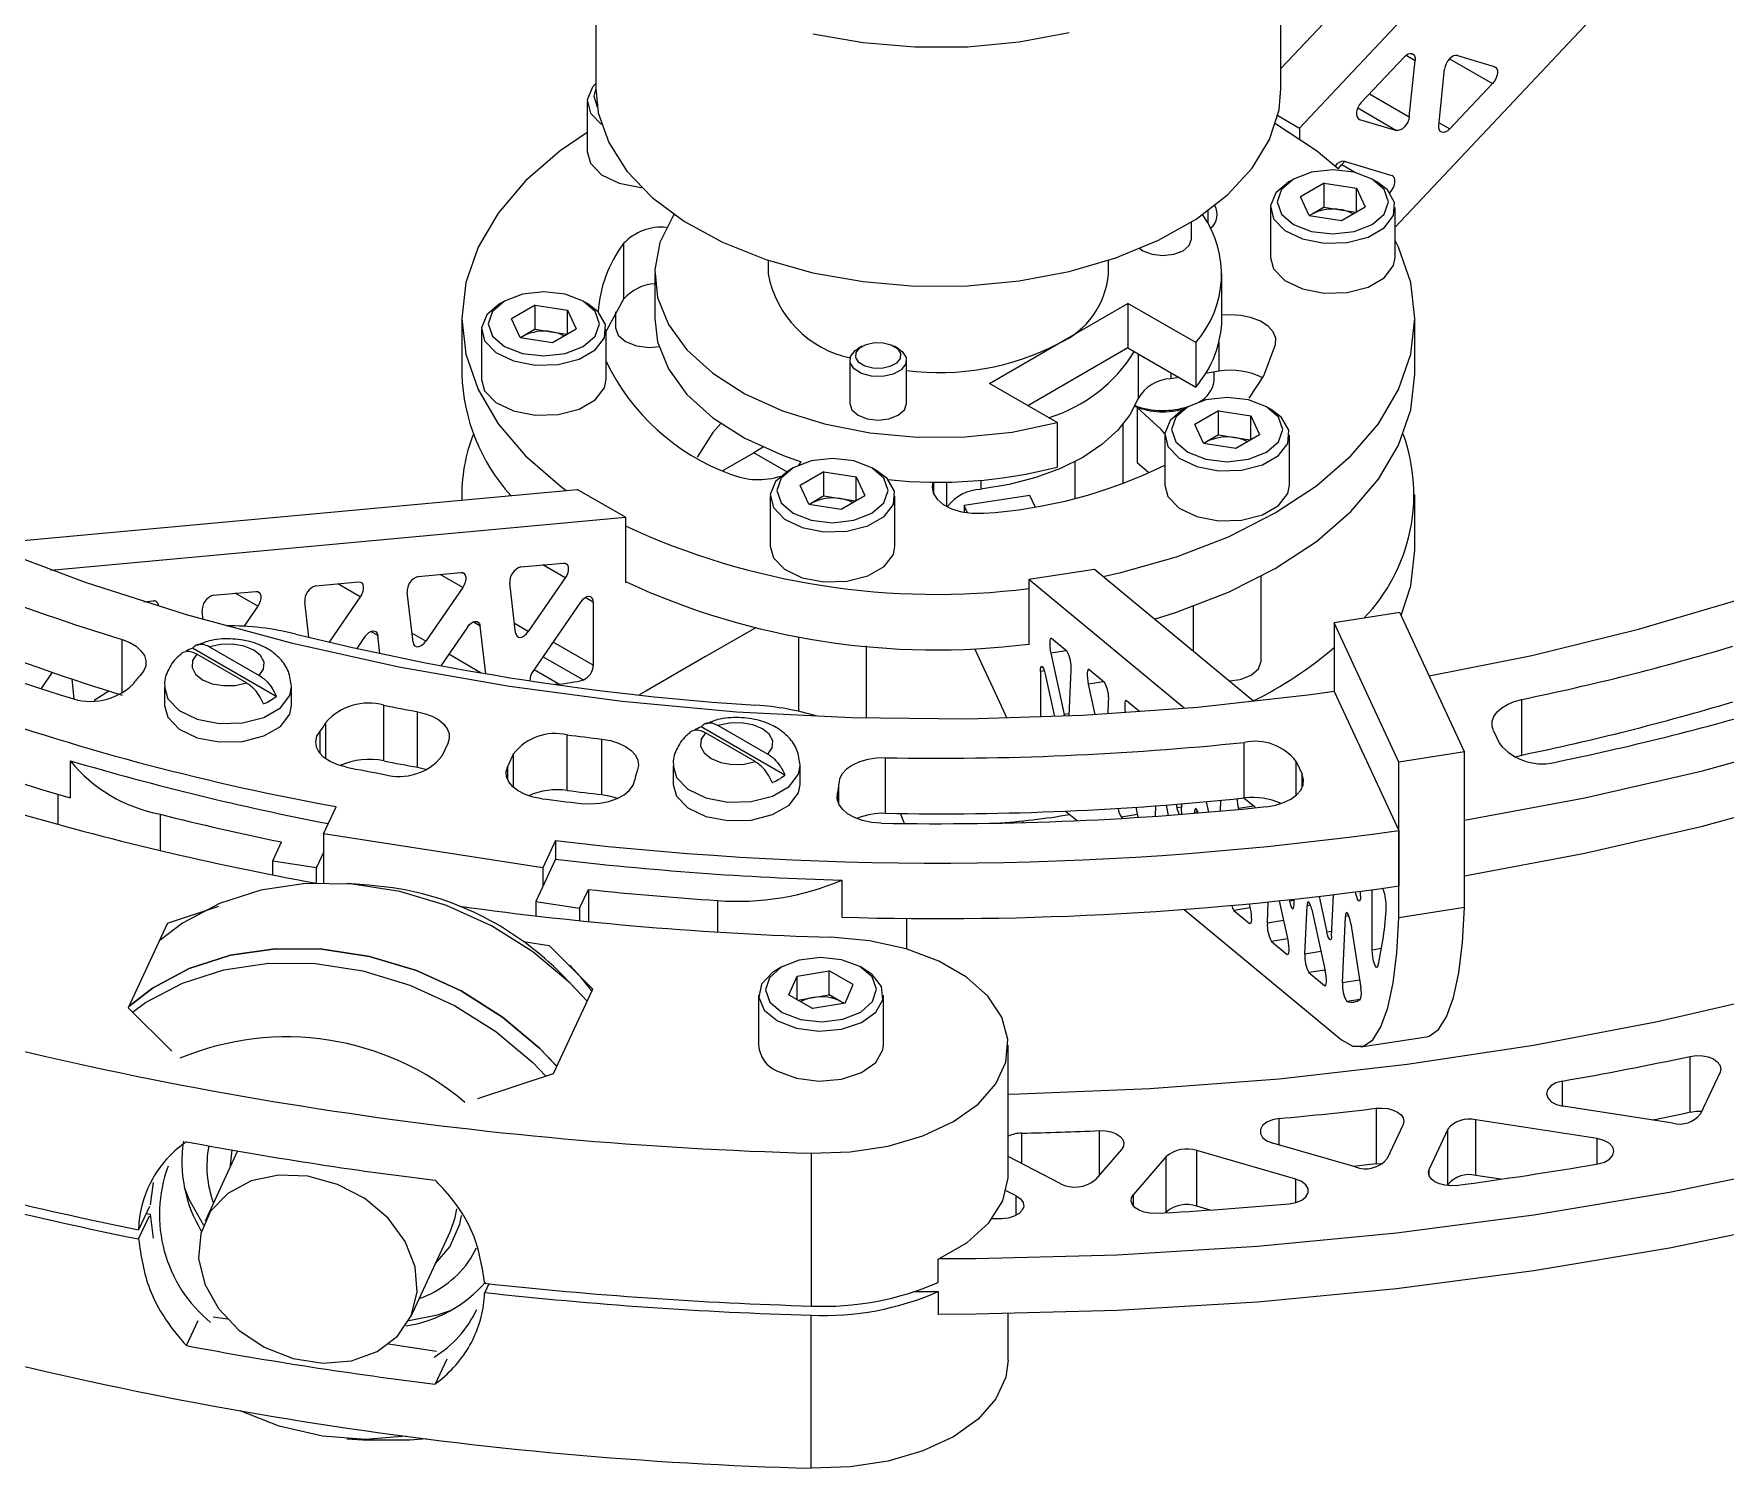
# Model space of a CAD drawing. Header units: millimetres. Extents: x 23 to 173, y 12 to 89.
# Drawn here: x 77.3 to 114.56, y 11.63 to 43.23 of the extents above; entities that cross this region are included whole.
import ezdxf

# ---------------------------------------------------------------- set-up
doc = ezdxf.new("R2010")
doc.units = ezdxf.units.MM

msp = doc.modelspace()

# ---------------------------------------------------------------- linework, layer by layer
at = {"color": 7, "linetype": 'Continuous', "lineweight": 15}
for p, q in [((110.011, 48.023), (104.777, 42.461)), ((111.233, 47.581), (105.182, 41.152)), ((89.677, 47.287), (89.677, 42.021)), ((104.777, 42.021), (104.777, 47.287)), ((107.295, 38.969), (114.356, 46.471)), ((107.488, 42.717), (106.547, 41.717)), ((107.604, 41.401), (107.732, 42.644)), ((108.665, 42.749), (109.478, 42.506)), ((108.254, 41.206), (108.382, 42.449)), ((108.498, 41.133), (109.439, 42.133)), ((89.488, 41.734), (89.488, 40.632)), ((104.706, 41.426), (105.182, 41.152)), ((105.182, 41.152), (105.182, 40.914)), ((106.509, 41.344), (107.322, 41.101)), ((106.036, 40.256), (106.12, 40.346)), ((106.172, 40.42), (107.219, 40.106)), ((105.054, 40.028), (104.948, 39.966)), ((105.729, 39.94), (105.206, 39.638)), ((105.729, 39.94), (106.443, 39.829)), ((105.729, 39.409), (105.729, 39.94)), ((106.892, 39.966), (106.786, 40.028)), ((105.397, 39.226), (105.206, 39.638)), ((106.443, 39.829), (106.634, 39.417)), ((106.443, 39.307), (106.443, 39.829)), ((107.176, 39.728), (107.181, 39.734)), ((104.545, 39.405), (104.545, 38.303)), ((105.397, 39.226), (106.111, 39.115)), ((105.467, 39.258), (105.409, 39.224)), ((105.467, 39.258), (105.414, 39.223)), ((105.729, 39.409), (105.467, 39.258)), ((105.729, 39.409), (106.086, 39.354)), ((106.086, 39.354), (106.431, 39.3)), ((106.111, 39.115), (106.634, 39.417)), ((107.295, 38.303), (107.295, 39.405)), ((102.802, 38.704), (102.802, 39.082)), ((90.292, 38.607), (90.292, 37.382)), ((93.477, 38.238), (93.477, 37.938)), ((100.977, 37.938), (100.977, 38.238)), ((90.977, 37.938), (90.977, 36.958)), ((103.477, 36.958), (103.477, 37.938)), ((87.667, 37.338), (87.561, 37.277)), ((89.506, 37.277), (89.4, 37.338)), ((99.878, 36.407), (101.406, 37.289)), ((102.901, 36.426), (101.406, 37.289)), ((101.406, 37.289), (101.406, 36.309)), ((86.727, 36.958), (86.727, 35.733)), ((88.342, 37.25), (87.819, 36.949)), ((88.011, 36.536), (87.819, 36.949)), ((88.342, 37.25), (89.056, 37.14)), ((88.342, 36.719), (88.342, 37.25)), ((89.056, 37.14), (89.247, 36.728)), ((89.056, 36.617), (89.056, 37.14)), ((90.113, 37.104), (90.113, 36.753)), ((107.727, 35.733), (107.727, 36.958)), ((87.158, 36.716), (87.158, 35.613)), ((88.011, 36.536), (88.725, 36.426)), ((88.081, 36.569), (88.022, 36.535)), ((88.081, 36.569), (88.028, 36.534)), ((88.342, 36.719), (88.081, 36.569)), ((88.342, 36.719), (88.699, 36.664)), ((88.699, 36.664), (89.045, 36.611)), ((88.725, 36.426), (89.247, 36.728)), ((89.908, 35.613), (89.908, 36.716)), ((95.548, 36.345), (95.458, 36.293)), ((96.342, 36.293), (96.253, 36.345)), ((98.351, 35.525), (99.878, 36.407)), ((101.406, 36.309), (99.2, 35.035)), ((101.406, 36.309), (102.901, 35.446)), ((102.901, 36.426), (102.901, 35.446)), ((95.275, 36.038), (95.275, 35.08)), ((96.525, 35.08), (96.525, 36.038)), ((103.41, 35.793), (103.114, 35.747)), ((99.846, 34.662), (98.351, 35.525)), ((102.534, 35.658), (102.347, 35.629)), ((103.302, 35.58), (103.302, 35.777)), ((102.966, 35.117), (102.973, 35.121)), ((99.846, 34.662), (99.846, 33.682)), ((101.61, 34.997), (101.615, 35.001)), ((101.61, 34.997), (101.61, 33.773)), ((102.724, 35.009), (102.618, 34.948)), ((103.399, 34.921), (102.877, 34.619)), ((103.399, 34.921), (104.113, 34.811)), ((103.399, 34.39), (103.399, 34.921)), ((104.113, 34.811), (104.304, 34.399)), ((104.113, 34.288), (104.113, 34.811)), ((104.563, 34.948), (104.457, 35.009)), ((101.292, 34.62), (101.292, 33.32)), ((102.216, 34.387), (102.216, 33.284)), ((103.068, 34.207), (102.877, 34.619)), ((103.399, 34.39), (103.138, 34.24)), ((103.399, 34.39), (103.756, 34.335)), ((103.756, 34.335), (104.102, 34.282)), ((103.782, 34.097), (104.304, 34.399)), ((104.966, 33.284), (104.966, 34.387)), ((92.48, 33.606), (93.161, 33.998)), ((93.886, 33.58), (93.161, 33.998)), ((93.37, 34.119), (93.165, 33.996)), ((103.068, 34.207), (103.782, 34.097)), ((103.138, 34.24), (103.079, 34.206)), ((103.138, 34.24), (103.085, 34.205)), ((94.031, 33.664), (93.925, 33.603)), ((94.151, 33.725), (94.205, 33.8)), ((94.706, 33.576), (94.183, 33.275)), ((94.706, 33.576), (95.42, 33.466)), ((94.706, 33.046), (94.706, 33.576)), ((95.87, 33.603), (95.764, 33.664)), ((100.232, 33.8), (100.232, 32.991)), ((101.869, 33.557), (101.61, 33.773)), ((76.188, 31.988), (89.272, 33.192)), ((90.332, 32.58), (89.272, 33.192)), ((94.375, 32.863), (94.183, 33.275)), ((95.42, 33.466), (95.611, 33.054)), ((95.42, 32.943), (95.42, 33.466)), ((86.727, 33.079), (86.727, 32.958)), ((87.783, 33.083), (87.783, 33.055)), ((93.522, 33.042), (93.522, 31.939)), ((94.375, 32.863), (95.089, 32.752)), ((94.445, 32.895), (94.386, 32.861)), ((94.445, 32.895), (94.392, 32.86)), ((94.706, 33.046), (94.445, 32.895)), ((94.706, 33.046), (95.063, 32.99)), ((95.063, 32.99), (95.409, 32.937)), ((95.089, 32.752), (95.611, 33.054)), ((96.272, 31.939), (96.272, 33.042)), ((99.245, 33.057), (97.796, 32.833)), ((97.796, 32.833), (97.796, 32.687)), ((97.869, 32.676), (97.796, 32.833)), ((99.361, 32.807), (99.245, 33.057)), ((107.727, 31.855), (107.727, 33.079)), ((77.672, 31.414), (90.332, 32.58)), ((90.332, 32.58), (90.332, 31.141)), ((85.767, 31.274), (86.708, 31.36)), ((88.026, 31.482), (88.967, 31.568)), ((100.669, 31.429), (99.22, 31.205)), ((104.178, 28.521), (100.669, 31.429)), ((81.251, 30.858), (82.192, 30.945)), ((83.509, 31.066), (84.45, 31.153)), ((86.747, 31.032), (85.934, 29.85)), ((87.91, 30.032), (87.782, 31.127)), ((89.005, 31.24), (88.192, 30.058)), ((90.332, 31.141), (90.351, 31.152)), ((102.642, 28.368), (99.22, 31.205)), ((99.22, 31.205), (99.22, 29.766)), ((104.341, 29.406), (104.341, 31.275)), ((79.72, 30.717), (79.934, 30.737)), ((82.23, 30.616), (81.926, 30.174)), ((83.356, 29.933), (83.265, 30.711)), ((84.489, 30.824), (83.802, 29.826)), ((85.652, 29.824), (85.524, 30.919)), ((89.342, 30.704), (88.295, 29.181)), ((89.625, 30.705), (89.625, 29.319)), ((102.841, 30.611), (102.841, 29.629)), ((81.028, 30.324), (81.007, 30.503)), ((107.398, 30.476), (105.949, 30.252)), ((107.373, 27.185), (105.949, 30.252)), ((105.949, 30.252), (105.949, 28.741)), ((108.821, 27.409), (107.398, 30.476)), ((84.591, 29.948), (84.411, 29.686)), ((84.92, 29.575), (84.873, 29.974)), ((86.849, 30.156), (86.265, 29.306)), ((87.254, 29.129), (87.131, 30.181)), ((93.191, 30.137), (92.1, 29.508)), ((94.147, 29.938), (94.147, 28.302)), ((100.064, 29.619), (99.72, 29.905)), ((82.639, 28.629), (80.795, 29.694)), ((81.982, 28.927), (80.887, 29.56)), ((81.169, 29.723), (82.265, 29.091)), ((92.1, 29.508), (90.78, 28.746)), ((95.647, 28.155), (95.647, 29.741)), ((98.024, 29.689), (98.573, 28.506)), ((99.22, 29.766), (99.213, 29.781)), ((99.706, 29.584), (100.003, 28.231)), ((77.704, 29.161), (77.457, 28.801)), ((99.479, 29.181), (99.479, 28.175)), ((99.582, 29.12), (99.787, 28.187)), ((100.109, 28.201), (100.153, 29.213)), ((100.891, 28.934), (100.546, 29.22)), ((78.189, 28.575), (78.138, 29.013)), ((78.951, 28.748), (78.624, 28.537)), ((80.176, 28.835), (80.176, 28.427)), ((82.976, 28.427), (82.976, 28.835)), ((88.863, 28.902), (88.775, 28.893)), ((90.78, 28.746), (90.63, 28.661)), ((100.532, 28.899), (100.679, 28.23)), ((105.949, 28.741), (106.661, 27.208)), ((85.01, 27.209), (85.01, 28.434)), ((98.573, 28.506), (98.737, 28.153)), ((100.968, 28.246), (100.98, 28.528)), ((101.666, 28.292), (101.373, 28.535)), ((110.086, 27.339), (110.086, 28.564)), ((85.754, 27.068), (85.754, 28.293)), ((93.847, 26.896), (92.002, 27.961)), ((92.377, 27.989), (93.473, 27.357)), ((100.011, 28.197), (100.003, 28.231)), ((86.418, 27.593), (86.289, 27.314)), ((89.048, 26.558), (89.048, 27.783)), ((89.815, 26.466), (89.815, 27.69)), ((93.19, 27.194), (92.094, 27.826)), ((103.969, 26.392), (103.969, 27.617)), ((109.459, 27.871), (109.589, 27.591)), ((78.095, 27.213), (78.095, 26.397)), ((87.867, 27.369), (87.738, 27.09)), ((96.064, 26.055), (96.064, 27.279)), ((106.661, 27.208), (107.371, 25.678)), ((108.821, 27.409), (107.373, 27.185)), ((108.821, 23.977), (108.821, 27.409)), ((109.921, 27.294), (110.086, 27.339)), ((91.383, 27.102), (91.383, 26.693)), ((94.183, 26.693), (94.183, 27.102)), ((105.112, 27.199), (105.242, 26.919)), ((107.373, 23.753), (107.373, 27.185)), ((77.826, 26.477), (77.826, 25.811)), ((95.033, 26.261), (95.033, 26.7)), ((83.683, 25.602), (83.961, 26.201)), ((100.031, 26.104), (100.286, 25.893)), ((101.579, 26.189), (101.619, 26.006)), ((102.011, 25.99), (102.021, 26.22)), ((102.244, 26.236), (102.294, 26.01)), ((102.466, 26.254), (102.483, 26.176)), ((102.586, 26.09), (102.594, 26.264)), ((103.129, 26.311), (103.18, 26.08)), ((103.443, 26.103), (103.454, 26.341)), ((103.838, 26.159), (103.843, 26.14)), ((104.197, 26.194), (103.959, 26.391)), ((104.197, 26.194), (104.211, 26.176)), ((96.487, 25.808), (96.396, 26.05)), ((98.668, 25.851), (98.673, 25.841)), ((99.09, 25.851), (99.09, 25.889)), ((101.26, 25.971), (101.293, 25.944)), ((101.619, 26.006), (101.627, 25.964)), ((102.87, 26.054), (102.871, 26.075)), ((82.561, 25.009), (82.754, 25.423)), ((88.512, 24.855), (83.683, 25.602)), ((83.683, 25.602), (83.683, 24.521)), ((88.79, 25.454), (88.512, 24.855)), ((88.79, 25.454), (88.79, 25.046)), ((107.371, 25.678), (107.371, 24.453)), ((82.561, 24.698), (82.561, 25.009)), ((82.561, 25.009), (83.527, 24.859)), ((83.683, 25.194), (83.527, 24.859)), ((88.79, 25.046), (88.357, 24.112)), ((83.527, 24.518), (83.527, 24.859)), ((88.512, 24.855), (88.512, 24.447)), ((84.672, 24.474), (84.203, 24.506)), ((85.208, 24.415), (84.672, 24.474)), ((89.323, 23.963), (89.515, 24.377)), ((89.515, 24.377), (89.515, 23.67)), ((95.101, 24.583), (95.101, 23.766)), ((105.892, 23.35), (105.932, 24.262)), ((106.531, 24.226), (106.531, 24.338)), ((106.789, 23.043), (106.789, 24.372)), ((107.033, 24.365), (107.015, 24.403)), ((80.239, 23.632), (81.37, 24.008)), ((88.357, 24.112), (89.323, 23.963)), ((88.357, 24.112), (88.357, 23.795)), ((89.323, 23.963), (89.323, 23.69)), ((102.645, 23.938), (106.113, 21.063)), ((103.74, 23.916), (104.084, 23.63)), ((104.075, 24.06), (104.098, 23.951)), ((104.477, 23.637), (104.498, 24.101)), ((104.736, 24.126), (104.925, 23.266)), ((104.956, 24.149), (104.963, 24.121)), ((105.066, 24.035), (105.071, 24.162)), ((105.304, 22.952), (105.351, 24.02)), ((105.454, 23.935), (105.752, 22.581)), ((105.616, 24.224), (105.789, 23.436)), ((108.821, 23.977), (107.373, 23.753)), ((80.239, 23.632), (79.375, 21.772)), ((96.533, 23.062), (96.533, 23.739)), ((106.133, 22.318), (106.197, 23.784)), ((106.313, 23.629), (106.534, 22.21)), ((88.086, 23.229), (88.649, 23.142)), ((88.649, 23.142), (89.612, 22.183)), ((104.567, 23.231), (104.911, 22.945)), ((89.263, 22.157), (88.936, 22.495)), ((93.776, 22.671), (93.67, 22.609)), ((93.931, 22.055), (94.113, 22.468)), ((94.113, 22.468), (94.825, 22.584)), ((94.113, 21.952), (94.113, 22.468)), ((95.354, 22.286), (94.825, 22.584)), ((94.825, 22.053), (94.825, 22.584)), ((95.615, 22.609), (95.509, 22.671)), ((105.393, 22.546), (105.738, 22.26)), ((88.748, 20.322), (89.612, 22.183)), ((93.268, 22.048), (93.268, 20.946)), ((93.931, 22.055), (94.46, 21.757)), ((94.134, 21.941), (94.469, 21.995)), ((94.469, 21.995), (94.825, 22.053)), ((95.089, 21.904), (94.825, 22.053)), ((95.172, 21.873), (95.354, 22.286)), ((96.018, 20.946), (96.018, 22.048)), ((79.375, 21.772), (80.339, 20.812)), ((95.172, 21.873), (94.46, 21.757)), ((95.145, 21.869), (95.089, 21.904)), ((95.151, 21.869), (95.089, 21.904)), ((98.768, 18.088), (98.768, 20.946)), ((106.534, 20.908), (107.983, 21.132)), ((113.794, 19.474), (113.794, 20.699)), ((87.083, 19.769), (88.748, 20.322)), ((114.451, 20.354), (114.022, 19.431)), ((106.884, 18.332), (106.884, 19.557)), ((113.41, 19.227), (110.996, 19.6)), ((107.468, 19.199), (107.118, 18.446)), ((108.455, 19.097), (108.046, 18.214)), ((108.455, 17.872), (108.455, 19.097)), ((111.745, 18.887), (109.068, 19.301)), ((109.068, 18.076), (109.068, 19.301)), ((101.264, 18.647), (100.691, 17.984)), ((106.412, 18.263), (104.594, 18.787)), ((81.787, 18.615), (81.069, 17.068)), ((94.427, 18.568), (94.427, 15.199)), ((99.908, 17.899), (98.768, 18.496)), ((102.25, 18.494), (101.526, 17.657)), ((102.25, 17.27), (102.25, 18.494)), ((105.105, 17.994), (102.921, 18.624)), ((102.921, 17.399), (102.921, 18.624)), ((79.923, 17.923), (79.857, 17.426)), ((109.611, 17.992), (109.068, 18.076)), ((98.944, 17.624), (98.723, 17.74)), ((108.455, 17.872), (108.447, 17.854)), ((79.842, 17.393), (79.604, 16.881)), ((79.604, 16.677), (79.842, 17.189)), ((79.771, 17.239), (79.857, 17.222)), ((79.857, 17.222), (79.923, 16.698)), ((102.25, 17.27), (102.236, 17.253)), ((103.214, 17.314), (102.921, 17.399)), ((85.605, 14.963), (86.479, 16.847)), ((86.921, 16.24), (87.053, 16.479)), ((97.224, 15.72), (97.224, 16.23)), ((87.321, 15.691), (87.231, 15.497)), ((96.711, 15.517), (97.224, 15.516)), ((97.224, 15.516), (97.224, 15.006)), ((81.561, 14.907), (81.248, 14.956)), ((94.427, 11.627), (94.427, 14.995)), ((98.768, 14.005), (98.768, 15.033)), ((80.66, 14.328), (80.916, 14.879)), ((86.173, 14.194), (85.113, 14.358)), ((86.394, 14.032), (86.138, 13.48)), ((84.191, 12.273), (84.661, 12.242))]:
    msp.add_line(p, q, dxfattribs=at)
at = {"color": 8, "linetype": 'Continuous', "lineweight": 15}
for p, q in [((107.535, 42.758), (107.732, 42.644)), ((108.494, 42.679), (109.439, 42.133)), ((106.726, 41.908), (107.604, 41.401)), ((106.467, 41.594), (107.322, 41.101)), ((106.475, 41.364), (106.509, 41.344)), ((108.261, 41.27), (108.498, 41.133)), ((106.12, 40.346), (106.419, 40.173)), ((107.164, 39.743), (107.181, 39.734)), ((103.167, 39.331), (103.167, 39.059)), ((101.628, 36.181), (101.628, 35.192)), ((103.41, 36.434), (103.41, 35.793)), ((102.347, 35.766), (102.347, 35.629)), ((97.123, 33.35), (97.123, 33.089)), ((97.408, 33.352), (97.408, 32.816)), ((98.165, 33.391), (98.165, 33.193)), ((86.747, 31.032), (86.251, 31.318)), ((89.005, 31.24), (88.509, 31.526)), ((84.489, 30.824), (83.992, 31.11)), ((82.23, 30.616), (81.734, 30.903)), ((89.625, 30.705), (89.448, 30.807)), ((87.131, 30.181), (86.978, 30.27)), ((88.192, 30.058), (87.886, 30.234)), ((79.242, 28.696), (79.242, 29.882)), ((84.873, 29.974), (84.72, 30.062)), ((85.934, 29.85), (85.628, 30.026)), ((89.625, 29.319), (88.74, 29.829)), ((87.156, 29.146), (86.439, 29.56)), ((89.399, 28.992), (88.515, 29.502)), ((100.043, 29.637), (99.706, 29.584)), ((88.863, 28.902), (88.318, 29.216)), ((99.563, 29.194), (99.479, 29.181)), ((100.87, 28.952), (100.532, 28.899)), ((83.731, 27.255), (83.731, 28.053)), ((100.111, 28.247), (100.003, 28.231)), ((83.606, 27.369), (83.606, 27.867)), ((87.867, 26.624), (87.867, 27.369)), ((87.738, 26.791), (87.738, 27.09)), ((105.112, 26.453), (105.112, 27.199)), ((105.242, 26.62), (105.242, 26.919)), ((95.008, 26.329), (95.008, 26.5)), ((102.591, 26.192), (102.483, 26.176)), ((104.176, 26.212), (103.838, 26.159)), ((80.08, 26.033), (80.08, 25.236)), ((101.614, 26.026), (101.26, 25.971)), ((102.947, 26.087), (102.871, 26.075)), ((92.359, 24.134), (92.359, 23.44)), ((104.094, 23.971), (103.74, 23.916)), ((105.07, 24.137), (104.963, 24.121)), ((105.427, 24.032), (105.351, 24.02)), ((104.109, 23.634), (104.084, 23.63)), ((104.831, 23.692), (104.477, 23.637)), ((106.273, 23.796), (106.197, 23.784)), ((104.921, 23.286), (104.567, 23.231)), ((105.897, 23.452), (105.789, 23.436)), ((104.935, 22.949), (104.911, 22.945)), ((105.658, 23.007), (105.304, 22.952)), ((106.995, 23.074), (106.789, 23.043)), ((105.747, 22.601), (105.393, 22.546)), ((106.509, 22.377), (106.133, 22.318)), ((105.762, 22.264), (105.738, 22.26)), ((106.522, 21.953), (106.23, 21.908)), ((110.981, 19.603), (110.981, 20.155)), ((99.067, 18.339), (99.067, 19.007)), ((100.779, 18.086), (100.779, 19.063)), ((104.739, 18.745), (104.739, 19.33)), ((111.745, 18.329), (111.745, 18.887)), ((105.105, 17.478), (105.105, 17.994)), ((108.046, 18.064), (108.046, 18.214)), ((98.944, 17.197), (98.944, 17.624)), ((101.526, 17.4), (101.526, 17.657)), ((86.149, 16.135), (86.466, 16.5))]:
    msp.add_line(p, q, dxfattribs=at)
at = {"color": 7, "linetype": 'Continuous', "lineweight": 15, "flags": 128}
for points in [[(108.82, 24.677), (111.473, 25.173), (114.064, 25.769), (116.58, 26.463), (119.011, 27.252), (121.346, 28.132), (123.574, 29.099), (125.687, 30.15), (127.674, 31.28), (129.526, 32.483), (131.237, 33.755), (132.797, 35.089), (134.201, 36.48), (135.441, 37.922), (136.513, 39.408), (137.412, 40.932), (138.134, 42.487), (138.675, 44.066), (139.034, 45.663), (139.209, 47.269), (139.227, 47.981)], [(94.463, 43.231), (95.568, 43.035), (96.712, 42.939), (97.867, 42.944), (99.008, 43.052), (100.107, 43.259)], [(107.488, 42.717), (107.533, 42.757), (107.579, 42.784), (107.624, 42.796), (107.664, 42.793), (107.696, 42.774), (107.72, 42.742), (107.732, 42.697), (107.732, 42.644)], [(108.665, 42.749), (108.625, 42.753), (108.58, 42.74), (108.534, 42.713), (108.489, 42.674), (108.449, 42.624), (108.417, 42.567), (108.394, 42.508), (108.382, 42.449)], [(109.478, 42.506), (109.51, 42.487), (109.534, 42.455), (109.546, 42.41), (109.546, 42.357), (109.534, 42.299), (109.511, 42.239), (109.479, 42.183), (109.439, 42.133)], [(89.677, 42.136), (89.605, 42.055), (89.489, 41.771), (89.559, 41.482), (89.802, 41.229)], [(89.677, 42.034), (89.638, 41.857), (89.709, 41.619)], [(89.677, 42.021), (89.734, 41.485), (89.963, 40.831), (90.363, 40.204), (90.924, 39.621), (91.632, 39.094), (92.472, 38.635), (93.423, 38.256), (94.463, 37.965), (95.568, 37.769), (96.712, 37.672), (97.867, 37.678), (99.008, 37.785), (100.107, 37.992), (101.139, 38.293), (102.079, 38.681), (102.905, 39.148), (103.598, 39.682), (104.142, 40.271), (104.523, 40.901), (104.734, 41.557), (104.777, 42.021)], [(106.547, 41.717), (106.507, 41.668), (106.475, 41.611), (106.452, 41.551), (106.44, 41.493), (106.441, 41.44), (106.453, 41.396), (106.476, 41.363), (106.509, 41.344)], [(107.604, 41.401), (107.592, 41.343), (107.569, 41.283), (107.537, 41.227), (107.497, 41.177), (107.453, 41.137), (107.407, 41.11), (107.362, 41.098), (107.322, 41.101)], [(89.488, 41.055), (88.896, 40.648), (88.133, 39.989), (87.526, 39.278), (87.084, 38.527), (86.816, 37.749), (86.727, 36.958), (86.816, 36.167), (87.084, 35.389), (87.526, 34.638), (88.133, 33.927), (88.896, 33.268), (89.03, 33.17)], [(106.036, 40.256), (105.557, 40.648), (104.655, 41.242)], [(108.498, 41.133), (108.454, 41.093), (108.408, 41.067), (108.363, 41.054), (108.323, 41.058), (108.29, 41.076), (108.267, 41.109), (108.255, 41.153), (108.254, 41.206)], [(89.488, 40.632), (89.559, 40.38), (89.805, 40.125), (90.194, 39.938), (90.673, 39.846), (90.685, 39.845)], [(106.12, 40.346), (106.16, 40.396), (106.175, 40.419)], [(104.948, 39.966), (104.662, 39.726), (104.546, 39.442), (104.616, 39.153), (104.862, 38.898), (105.251, 38.712), (105.73, 38.619), (106.235, 38.632), (106.697, 38.75), (107.054, 38.957), (107.258, 39.223), (107.282, 39.515), (107.121, 39.791), (106.892, 39.966)], [(105.054, 40.028), (104.788, 39.798), (104.695, 39.528), (104.788, 39.257), (105.054, 39.028), (105.451, 38.874), (105.92, 38.82), (106.389, 38.874), (106.786, 39.028), (107.052, 39.257), (107.145, 39.528), (107.052, 39.798), (106.786, 40.028), (106.389, 40.181), (105.92, 40.235), (105.451, 40.181), (105.054, 40.028)], [(107.181, 39.734), (107.221, 39.783), (107.253, 39.84), (107.276, 39.9), (107.288, 39.958), (107.288, 40.011), (107.275, 40.055), (107.252, 40.088), (107.219, 40.106)], [(91.403, 39.247), (91.384, 39.219), (91.094, 38.633), (90.979, 38.028), (91.041, 37.42), (91.281, 36.826), (91.689, 36.265), (92.256, 35.751), (92.964, 35.299), (93.793, 34.923), (94.721, 34.633), (95.72, 34.436), (96.761, 34.34), (97.816, 34.346), (98.855, 34.454), (99.846, 34.662)], [(100.859, 31.271), (101.245, 31.358), (102.477, 31.709), (103.619, 32.149), (104.651, 32.672), (105.557, 33.268), (106.32, 33.927), (106.927, 34.638), (107.369, 35.389), (107.637, 36.167), (107.727, 36.958), (107.637, 37.749), (107.369, 38.527), (107.295, 38.678)], [(101.667, 38.495), (101.735, 38.449), (101.938, 38.37), (102.177, 38.343), (102.416, 38.37), (102.619, 38.449), (102.754, 38.566), (102.802, 38.704)], [(104.545, 38.303), (104.616, 38.051), (104.862, 37.796), (105.251, 37.609), (105.73, 37.517), (106.235, 37.53), (106.697, 37.648), (107.054, 37.854), (107.258, 38.121), (107.295, 38.303)], [(87.561, 37.277), (87.275, 37.036), (87.16, 36.752), (87.23, 36.463), (87.475, 36.209), (87.864, 36.022), (88.343, 35.929), (88.848, 35.943), (89.31, 36.061), (89.668, 36.267), (89.872, 36.534), (89.895, 36.825), (89.735, 37.102), (89.506, 37.277)], [(87.667, 37.338), (87.402, 37.109), (87.308, 36.838), (87.402, 36.568), (87.667, 36.338), (88.065, 36.185), (88.533, 36.131), (89.002, 36.185), (89.399, 36.338), (89.665, 36.568), (89.758, 36.838), (89.665, 37.109), (89.399, 37.338), (89.002, 37.491), (88.533, 37.545), (88.065, 37.491), (87.667, 37.338)], [(90.292, 37.382), (89.92, 36.71), (89.908, 36.68)], [(90.977, 36.958), (91.041, 36.44), (91.281, 35.846), (91.689, 35.285), (92.256, 34.771), (92.964, 34.319), (93.793, 33.943), (94.205, 33.8)], [(104.66, 36.384), (104.663, 36.525), (104.606, 36.663), (104.492, 36.788), (104.329, 36.894), (104.127, 36.974), (103.897, 37.023), (103.653, 37.038), (103.477, 37.027)], [(90.113, 36.753), (90.17, 36.588), (90.332, 36.447), (90.576, 36.353), (90.863, 36.32), (91.07, 36.337)], [(96.342, 36.293), (96.432, 36.228), (96.517, 36.096), (96.509, 35.955), (96.407, 35.827), (96.229, 35.731), (96.001, 35.682), (95.757, 35.687), (95.535, 35.745), (95.369, 35.848), (95.283, 35.98), (95.292, 36.121), (95.393, 36.249), (95.458, 36.293)], [(96.324, 36.293), (96.392, 36.188), (96.385, 36.076), (96.305, 35.974), (96.162, 35.897), (95.98, 35.858), (95.786, 35.862), (95.609, 35.908), (95.477, 35.99), (95.408, 36.095), (95.415, 36.208), (95.496, 36.31), (95.638, 36.386), (95.82, 36.425), (96.014, 36.422), (96.191, 36.375), (96.324, 36.293)], [(104.079, 35.198), (104.4, 35.695), (104.66, 36.384)], [(87.158, 35.613), (87.23, 35.361), (87.475, 35.106), (87.864, 34.92), (88.343, 34.827), (88.848, 34.841), (89.31, 34.958), (89.668, 35.165), (89.872, 35.432), (89.908, 35.613)], [(101.992, 30.332), (102.477, 30.484), (103.619, 30.924), (104.651, 31.447), (105.557, 32.043), (106.32, 32.702), (106.927, 33.414), (107.369, 34.164), (107.637, 34.942), (107.727, 35.733)], [(95.275, 35.08), (95.323, 34.942), (95.458, 34.825), (95.661, 34.747), (95.9, 34.719), (96.139, 34.747), (96.342, 34.825), (96.478, 34.942), (96.525, 35.08)], [(101.628, 35.192), (101.448, 34.833), (101.181, 34.493), (100.832, 34.179), (100.409, 33.896), (99.92, 33.652), (99.375, 33.451), (98.786, 33.296), (98.165, 33.193)], [(102.724, 35.009), (102.459, 34.78), (102.366, 34.509), (102.459, 34.238), (102.724, 34.009), (103.122, 33.856), (103.591, 33.802), (104.059, 33.856), (104.457, 34.009), (104.722, 34.238), (104.816, 34.509), (104.722, 34.78), (104.457, 35.009), (104.059, 35.162), (103.591, 35.216), (103.122, 35.162), (102.724, 35.009)], [(102.216, 34.415), (102.139, 34.508), (101.61, 34.997)], [(102.618, 34.948), (102.333, 34.707), (102.217, 34.423), (102.287, 34.134), (102.533, 33.879), (102.922, 33.693), (103.401, 33.6), (103.905, 33.614), (104.368, 33.732), (104.725, 33.938), (104.929, 34.205), (104.952, 34.496), (104.792, 34.773), (104.563, 34.948)], [(92.437, 34.64), (92.26, 34.443), (91.914, 33.902)], [(71.948, 34.007), (72.334, 33.796), (74.256, 32.831), (76.291, 31.946), (78.428, 31.145), (80.656, 30.432), (82.965, 29.81), (85.343, 29.283), (87.78, 28.853), (90.262, 28.522), (92.778, 28.292), (95.316, 28.164), (97.864, 28.138), (100.408, 28.215), (102.936, 28.395), (105.437, 28.675), (105.949, 28.746)], [(93.925, 33.603), (93.639, 33.362), (93.524, 33.078), (93.594, 32.79), (93.839, 32.535), (94.228, 32.348), (94.707, 32.256), (95.212, 32.269), (95.674, 32.387), (96.032, 32.593), (96.236, 32.86), (96.259, 33.151), (96.098, 33.428), (95.87, 33.603)], [(94.031, 33.664), (93.765, 33.435), (93.672, 33.164), (93.765, 32.894), (94.031, 32.664), (94.428, 32.511), (94.897, 32.457), (95.366, 32.511), (95.763, 32.664), (96.029, 32.894), (96.122, 33.164), (96.029, 33.435), (95.763, 33.664), (95.366, 33.818), (94.897, 33.871), (94.428, 33.818), (94.031, 33.664)], [(97.107, 33.351), (97.089, 33.248), (97.115, 33.107), (97.199, 32.975), (97.337, 32.858), (97.52, 32.764), (97.738, 32.698), (97.976, 32.665), (98.221, 32.667)], [(102.216, 33.284), (102.287, 33.032), (102.533, 32.777), (102.922, 32.591), (103.401, 32.498), (103.905, 32.512), (104.368, 32.629), (104.725, 32.836), (104.929, 33.102), (104.966, 33.284)], [(93.522, 31.939), (93.594, 31.687), (93.839, 31.432), (94.228, 31.246), (94.707, 31.153), (95.212, 31.167), (95.674, 31.285), (96.032, 31.491), (96.236, 31.758), (96.272, 31.939)], [(107.426, 30.415), (107.637, 31.063), (107.727, 31.855)], [(86.708, 31.36), (86.748, 31.357), (86.781, 31.337), (86.804, 31.304), (86.815, 31.26), (86.815, 31.206), (86.803, 31.148), (86.78, 31.088), (86.747, 31.032)], [(88.967, 31.568), (89.006, 31.564), (89.039, 31.545), (89.062, 31.512), (89.073, 31.467), (89.073, 31.414), (89.061, 31.356), (89.038, 31.296), (89.005, 31.24)], [(82.192, 30.945), (82.232, 30.941), (82.264, 30.922), (82.287, 30.889), (82.299, 30.844), (82.299, 30.79), (82.286, 30.732), (82.263, 30.672), (82.23, 30.616)], [(84.45, 31.153), (84.49, 31.149), (84.522, 31.13), (84.545, 31.096), (84.557, 31.052), (84.557, 30.998), (84.545, 30.94), (84.521, 30.88), (84.489, 30.824)], [(89.625, 30.705), (89.618, 30.757), (89.599, 30.797), (89.567, 30.823), (89.527, 30.831), (89.481, 30.822), (89.432, 30.797), (89.384, 30.756), (89.342, 30.704)], [(108.045, 29.082), (110.307, 29.535), (112.652, 30.109), (114.922, 30.777)], [(86.849, 30.156), (86.889, 30.205), (86.934, 30.244), (86.98, 30.271), (87.025, 30.282), (87.064, 30.278), (87.097, 30.259), (87.12, 30.226), (87.131, 30.181)], [(79.242, 29.882), (79.409, 29.817), (79.549, 29.734), (79.658, 29.637), (79.732, 29.53), (79.766, 29.416), (79.761, 29.3), (79.716, 29.187), (79.633, 29.082)], [(84.591, 29.948), (84.631, 29.997), (84.676, 30.036), (84.722, 30.063), (84.766, 30.075), (84.806, 30.071), (84.839, 30.052), (84.862, 30.018), (84.873, 29.974)], [(85.652, 29.824), (85.663, 29.779), (85.686, 29.746), (85.719, 29.727), (85.759, 29.723), (85.803, 29.735), (85.849, 29.761), (85.894, 29.8), (85.934, 29.85)], [(87.91, 30.032), (87.922, 29.987), (87.944, 29.954), (87.977, 29.935), (88.017, 29.931), (88.061, 29.942), (88.107, 29.969), (88.152, 30.008), (88.192, 30.058)], [(99.72, 29.905), (99.705, 29.909), (99.693, 29.897), (99.685, 29.869), (99.681, 29.827), (99.681, 29.773), (99.685, 29.712), (99.694, 29.648), (99.706, 29.584)], [(80.887, 29.56), (80.792, 29.418), (80.782, 29.267), (80.857, 29.122), (81.01, 28.999), (81.224, 28.91), (81.475, 28.867), (81.737, 28.873), (81.982, 28.927)], [(82.265, 29.091), (82.359, 29.232), (82.369, 29.383), (82.294, 29.528), (82.141, 29.652), (81.928, 29.74), (81.677, 29.783), (81.414, 29.777), (81.169, 29.723)], [(99.479, 29.181), (99.481, 29.231), (99.488, 29.267), (99.5, 29.286), (99.515, 29.286), (99.532, 29.268), (99.549, 29.232), (99.567, 29.181), (99.582, 29.12)], [(100.546, 29.22), (100.532, 29.224), (100.52, 29.212), (100.511, 29.184), (100.507, 29.142), (100.507, 29.088), (100.512, 29.027), (100.52, 28.963), (100.532, 28.899)], [(103.632, 28.973), (103.878, 29.006), (104.121, 29.099), (104.283, 29.24), (104.341, 29.406)], [(80.176, 28.427), (80.248, 28.17), (80.499, 27.911), (80.894, 27.721), (81.382, 27.626), (81.896, 27.64), (82.367, 27.76), (82.731, 27.97), (82.939, 28.242), (82.976, 28.427)], [(101.373, 28.535), (101.358, 28.539), (101.346, 28.527), (101.338, 28.499), (101.334, 28.457), (101.334, 28.403), (101.338, 28.342), (101.347, 28.278), (101.348, 28.27)], [(109.459, 27.871), (109.428, 27.977), (109.431, 28.084), (109.468, 28.189), (109.539, 28.288), (109.64, 28.378), (109.768, 28.455), (109.918, 28.518), (110.086, 28.564)], [(85.754, 28.293), (85.93, 28.25), (86.088, 28.188), (86.223, 28.111), (86.33, 28.02), (86.405, 27.919), (86.445, 27.811), (86.45, 27.701), (86.418, 27.593)], [(93.473, 27.357), (93.567, 27.498), (93.577, 27.65), (93.502, 27.795), (93.349, 27.918), (93.136, 28.006), (92.884, 28.05), (92.622, 28.044), (92.377, 27.989)], [(84.186, 27.071), (83.995, 27.122), (83.826, 27.195), (83.688, 27.287), (83.586, 27.394), (83.525, 27.51), (83.508, 27.631), (83.535, 27.752), (83.606, 27.867)], [(89.815, 27.69), (90.007, 27.657), (90.183, 27.601), (90.337, 27.527), (90.461, 27.436), (90.552, 27.333), (90.606, 27.222), (90.62, 27.106), (90.594, 26.992)], [(92.094, 27.826), (92, 27.685), (91.99, 27.533), (92.065, 27.388), (92.218, 27.265), (92.431, 27.177), (92.683, 27.133), (92.945, 27.139), (93.19, 27.194)], [(98.768, 19.868), (99.014, 19.873), (101.884, 19.989), (104.737, 20.207), (107.56, 20.528), (110.344, 20.949), (113.077, 21.47), (115.748, 22.087), (118.348, 22.8), (120.866, 23.604), (123.292, 24.497), (125.618, 25.475), (127.833, 26.535), (129.93, 27.673)], [(108.82, 25.902), (111.473, 26.398), (114.064, 26.994), (116.58, 27.688)], [(96.064, 27.279), (95.864, 27.271), (95.671, 27.24), (95.492, 27.188), (95.335, 27.116), (95.207, 27.027), (95.111, 26.926), (95.052, 26.815), (95.033, 26.7)], [(85.754, 27.068), (85.93, 27.025), (85.956, 27.016)], [(88.488, 26.377), (88.296, 26.413), (88.122, 26.471), (87.97, 26.548), (87.849, 26.641), (87.762, 26.746), (87.714, 26.859), (87.705, 26.975), (87.738, 27.09)], [(104.455, 26.201), (104.653, 26.235), (104.835, 26.291), (104.993, 26.367), (105.121, 26.46), (105.213, 26.567), (105.265, 26.682), (105.275, 26.801), (105.242, 26.919)], [(89.349, 26.273), (89.559, 26.262), (89.768, 26.276), (89.967, 26.316), (90.147, 26.379), (90.301, 26.462), (90.421, 26.562), (90.502, 26.674), (90.54, 26.794)], [(89.815, 26.466), (90.007, 26.432), (90.161, 26.385)], [(91.383, 26.693), (91.456, 26.436), (91.706, 26.177), (92.102, 25.987), (92.59, 25.893), (93.104, 25.907), (93.575, 26.027), (93.938, 26.237), (94.146, 26.508), (94.183, 26.693)], [(95.966, 25.837), (95.757, 25.854), (95.559, 25.895), (95.381, 25.96), (95.229, 26.045), (95.112, 26.146), (95.034, 26.259), (94.999, 26.379), (95.008, 26.5)], [(102.586, 26.09), (102.582, 26.048), (102.578, 26.031)], [(102.956, 26.061), (102.943, 26.096), (102.926, 26.133), (102.91, 26.154), (102.896, 26.158), (102.884, 26.146), (102.875, 26.118), (102.871, 26.075)], [(97.255, 16.245), (98.063, 16.249), (101.167, 16.33), (104.257, 16.518), (107.322, 16.81), (110.352, 17.207), (113.336, 17.707), (116.264, 18.308), (119.125, 19.007), (121.909, 19.803), (124.607, 20.693), (127.209, 21.673), (129.706, 22.741), (132.089, 23.891), (134.35, 25.122)], [(89.487, 21.914), (89.104, 22.317), (88.292, 23.001), (87.38, 23.576), (86.393, 24.025), (85.362, 24.335), (84.315, 24.497), (83.284, 24.506), (82.297, 24.362), (81.385, 24.069), (80.573, 23.636), (80.08, 23.258)], [(106.531, 24.226), (106.527, 24.17), (106.518, 24.133), (106.504, 24.118), (106.486, 24.128), (106.466, 24.16), (106.446, 24.213), (106.428, 24.28), (106.419, 24.323)], [(97.255, 15.02), (98.063, 15.024), (101.167, 15.105), (104.257, 15.293), (107.322, 15.586), (110.352, 15.982), (113.336, 16.482), (116.264, 17.083), (119.125, 17.782), (121.909, 18.578), (124.607, 19.468), (127.209, 20.448), (129.706, 21.516), (132.089, 22.667), (134.35, 23.897)], [(104.098, 23.951), (104.11, 23.888), (104.119, 23.823), (104.123, 23.762), (104.124, 23.709), (104.119, 23.666), (104.111, 23.638), (104.099, 23.626), (104.084, 23.63)], [(104.963, 24.121), (104.977, 24.063), (104.994, 24.014), (105.01, 23.978), (105.027, 23.957), (105.041, 23.952), (105.053, 23.964), (105.062, 23.993), (105.066, 24.035)], [(105.454, 23.935), (105.439, 23.993), (105.423, 24.041), (105.406, 24.077), (105.39, 24.099), (105.375, 24.103), (105.363, 24.091), (105.355, 24.063), (105.351, 24.02)], [(106.313, 23.629), (106.3, 23.701), (106.283, 23.766), (106.264, 23.818), (106.245, 23.853), (106.227, 23.867), (106.213, 23.859), (106.202, 23.831), (106.197, 23.784)], [(107.983, 21.132), (108.042, 21.146), (108.249, 21.29), (108.428, 21.574), (108.578, 21.994), (108.695, 22.541), (108.776, 23.206), (108.821, 23.977)], [(106.113, 21.063), (106.363, 20.921), (106.593, 20.922), (106.8, 21.066), (106.98, 21.35), (107.129, 21.77), (107.246, 22.317), (107.328, 22.982), (107.373, 23.753)], [(94.427, 18.568), (95.288, 18.594), (96.121, 18.723), (96.889, 18.949), (97.559, 19.262), (98.102, 19.649), (98.494, 20.092), (98.717, 20.573), (98.762, 21.07), (98.627, 21.562), (98.318, 22.027), (97.848, 22.444), (97.238, 22.796), (96.515, 23.068), (95.71, 23.246), (94.858, 23.324)], [(104.925, 23.266), (104.937, 23.203), (104.946, 23.138), (104.95, 23.077), (104.95, 23.024), (104.946, 22.981), (104.937, 22.953), (104.926, 22.941), (104.911, 22.945)], [(105.892, 23.35), (105.888, 23.308), (105.88, 23.279), (105.868, 23.267), (105.853, 23.272), (105.837, 23.293), (105.82, 23.329), (105.804, 23.378), (105.789, 23.436)], [(79.389, 21.801), (79.908, 22.202), (80.719, 22.635), (81.632, 22.928), (82.618, 23.072), (83.649, 23.063), (84.696, 22.901), (85.728, 22.591), (86.714, 22.142), (87.626, 21.567), (88.438, 20.883), (88.821, 20.48)], [(88.808, 20.495), (88.438, 20.883), (87.626, 21.567), (86.714, 22.142), (85.728, 22.591), (84.696, 22.901), (83.649, 23.063), (82.618, 23.072), (81.632, 22.928), (80.719, 22.635), (79.908, 22.202), (79.389, 21.801)], [(79.468, 21.673), (79.76, 21.883), (80.571, 22.316), (81.484, 22.609), (82.47, 22.753), (83.501, 22.744), (84.548, 22.582), (85.58, 22.272), (86.566, 21.823), (87.478, 21.248), (88.29, 20.564), (88.572, 20.274)], [(93.788, 21.664), (94.188, 21.514), (94.658, 21.463), (95.126, 21.521), (95.52, 21.677), (95.78, 21.908), (95.867, 22.18), (95.768, 22.45), (95.498, 22.677), (95.097, 22.827), (94.627, 22.878), (94.159, 22.82), (93.765, 22.664), (93.505, 22.433), (93.418, 22.162), (93.517, 21.892), (93.788, 21.664)], [(106.911, 22.684), (106.898, 22.659), (106.88, 22.66), (106.86, 22.688), (106.838, 22.739), (106.819, 22.808), (106.803, 22.887), (106.793, 22.969), (106.789, 23.043)], [(89.594, 22.143), (89.352, 22.445), (89.109, 22.711)], [(93.67, 22.609), (93.574, 22.547), (93.333, 22.291), (93.27, 22.001), (93.392, 21.718), (93.683, 21.48)], [(93.683, 21.48), (94.103, 21.318), (94.597, 21.255), (95.096, 21.299), (95.534, 21.444), (95.852, 21.671), (96.007, 21.949), (95.977, 22.24), (95.767, 22.505), (95.615, 22.609)], [(105.738, 22.26), (105.752, 22.256), (105.764, 22.268), (105.772, 22.296), (105.777, 22.339), (105.777, 22.392), (105.772, 22.453), (105.764, 22.518), (105.752, 22.581)], [(93.683, 20.377), (94.103, 20.216), (94.597, 20.152), (95.096, 20.196), (95.534, 20.342), (95.852, 20.568), (96.007, 20.846), (96.018, 20.946)], [(113.794, 20.699), (113.927, 20.716), (114.063, 20.712), (114.192, 20.686), (114.304, 20.642), (114.392, 20.581), (114.447, 20.51), (114.468, 20.432), (114.451, 20.354)], [(110.981, 20.155), (110.837, 20.115), (110.722, 20.049), (110.649, 19.966), (110.625, 19.875), (110.654, 19.783), (110.731, 19.701), (110.849, 19.638), (110.996, 19.6)], [(106.884, 19.557), (107.01, 19.562), (107.135, 19.549), (107.25, 19.518), (107.348, 19.472), (107.423, 19.413), (107.47, 19.344), (107.485, 19.272), (107.468, 19.199)], [(113.794, 19.474), (113.927, 19.491), (114.049, 19.489)], [(100.779, 19.063), (100.911, 19.059), (101.035, 19.035), (101.145, 18.993), (101.232, 18.936), (101.29, 18.868), (101.316, 18.794), (101.307, 18.718), (101.264, 18.647)], [(104.739, 19.33), (104.589, 19.302), (104.463, 19.249), (104.371, 19.175), (104.323, 19.089), (104.324, 18.998), (104.373, 18.912), (104.466, 18.84), (104.594, 18.787)], [(111.758, 18.331), (111.903, 18.372), (112.018, 18.437), (112.092, 18.52), (112.115, 18.612), (112.087, 18.703), (112.01, 18.785), (111.892, 18.848), (111.745, 18.887)], [(106.884, 18.332), (106.617, 18.3), (106.377, 18.273)], [(106.884, 18.332), (107.01, 18.337), (107.02, 18.337)], [(83.337, 18.057), (82.686, 18.082), (82.082, 17.954), (81.572, 17.682), (81.193, 17.286), (80.973, 16.797), (80.928, 16.249), (81.062, 15.684), (81.364, 15.143), (81.813, 14.668), (82.375, 14.292), (83.008, 14.044), (83.666, 13.942), (84.299, 13.994), (84.861, 14.196), (85.31, 14.533), (85.612, 14.98), (85.746, 15.504), (85.701, 16.065), (85.481, 16.623), (85.102, 17.136), (84.592, 17.566), (83.989, 17.88), (83.337, 18.057)], [(97.224, 16.23), (97.857, 16.595), (98.339, 17.031), (98.647, 17.516), (98.766, 18.027), (98.768, 18.088)], [(104.957, 17.451), (105.107, 17.479), (105.234, 17.532), (105.327, 17.605), (105.375, 17.692), (105.375, 17.782), (105.326, 17.869), (105.232, 17.942), (105.105, 17.994)], [(108.64, 17.858), (108.513, 17.85), (108.386, 17.862), (108.269, 17.892), (108.169, 17.938), (108.092, 17.998), (108.044, 18.067), (108.028, 18.14), (108.046, 18.214)], [(80.608, 17.824), (80.707, 17.572), (81.032, 16.98)], [(98.944, 17.624), (99.038, 17.558), (99.094, 17.479), (99.108, 17.394), (99.077, 17.31), (99.006, 17.235), (98.9, 17.176), (98.768, 17.137), (98.622, 17.122)], [(102.021, 17.241), (101.888, 17.244), (101.762, 17.267), (101.65, 17.308), (101.561, 17.365), (101.502, 17.434), (101.475, 17.509), (101.483, 17.585), (101.526, 17.657)], [(86.479, 16.847), (86.584, 17.153), (86.617, 17.343)], [(98.622, 17.122), (98.434, 17.119), (98.41, 17.119)], [(85.562, 14.877), (86.192, 15.002), (86.48, 15.099)], [(98.768, 14.005), (98.717, 13.633), (98.494, 13.152), (98.102, 12.708), (97.559, 12.321), (96.889, 12.008), (96.121, 11.782), (95.288, 11.653), (94.427, 11.627)], [(83.655, 12.332), (82.706, 12.554), (81.846, 12.889)], [(85.504, 12.335), (84.605, 12.26), (83.655, 12.332)], [(85.959, 12.277), (85.58, 12.241), (84.661, 12.242)]]:
    msp.add_lwpolyline(points, dxfattribs=at)
at = {"color": 8, "linetype": 'Continuous', "lineweight": 15, "flags": 128}
for points in [[(80.176, 28.838), (80.248, 28.578), (80.499, 28.319), (80.894, 28.129), (81.382, 28.035), (81.896, 28.048), (82.367, 28.168), (82.731, 28.378), (82.939, 28.65), (82.976, 28.842)], [(91.383, 27.105), (91.456, 26.845), (91.706, 26.585), (92.102, 26.395), (92.59, 26.301), (93.104, 26.315), (93.575, 26.435), (93.938, 26.645), (94.146, 26.916), (94.183, 27.108)], [(81.665, 18.636), (81.663, 18.631), (81.613, 18.24)], [(86.466, 16.5), (86.682, 17.001), (86.719, 17.197)]]:
    msp.add_lwpolyline(points, dxfattribs=at)
at = {"color": 7, "linetype": 'Continuous', "lineweight": 15}
for centre, radius, start, end in [((106.158, 40.204), 0.217, 86.1242, 149.5525), ((101.18, 37.932), 2.287, 318.8183, 35.111), ((102.994, 39.245), 0.379, 308.0921, 31.6908), ((105.919, 38.386), 0.982, 80.2288, 117.3572), ((105.969, 38.524), 0.838, 61.7696, 81.9893), ((91.13, 37.817), 1.152, 84.7886, 136.7183), ((92.54, 36.912), 2.816, 142.9909, 176.052), ((91.058, 36.699), 1.027, 94.5684, 138.311), ((95.768, 38.367), 2.331, 190.6105, 257.9385), ((99.13, 38.104), 1.854, 293.8102, 354.8697), ((101.086, 37.002), 2.391, 319.3895, 358.9403), ((88.532, 35.696), 0.982, 80.2289, 117.3572), ((88.582, 35.834), 0.838, 61.7697, 81.9892), ((97.255, 41.436), 5.672, 262.6057, 297.5471), ((98.682, 37.988), 3.361, 286.8593, 328.4236), ((94.31, 38.116), 4.879, 205.5623, 250.0927), ((103.675, 34.304), 1.513, 62.4846, 100.0606), ((90.916, 35.866), 4.191, 181.8204, 222.0892), ((102.387, 34.752), 0.878, 92.6429, 149.9525), ((102.716, 35.653), 0.591, 295.7705, 352.9219), ((102.178, 36.748), 1.819, 250.1977, 288.0268), ((102.18, 36.503), 1.604, 247.1148, 287.5444), ((90.341, 33.074), 3.614, 158.3742, 181.8449), ((103.589, 33.367), 0.982, 80.2288, 117.3573), ((103.639, 33.505), 0.838, 61.7696, 81.9893), ((103.784, 33.076), 3.921, 316.0087, 19.8323), ((97.223, 43.832), 10.483, 263.9471, 284.4905), ((97.573, 43.178), 10.532, 273.529, 296.1573), ((93.262, 35.013), 1.606, 247.5591, 287.9569), ((98.198, 32.222), 0.971, 91.9231, 142.9106), ((94.896, 32.022), 0.982, 80.2289, 117.3572), ((94.946, 32.16), 0.838, 61.7697, 81.9892), ((92.752, 73.902), 46.047, 244.1698, 252.939), ((97.179, 47.175), 16.296, 245.1587, 277.1957), ((93.501, 79.015), 53.668, 241.7065, 259.76), ((92.453, 75.511), 49.06, 244.1244, 252.962), ((88.126, 31.152), 0.345, 106.8527, 184.1116), ((92.752, 72.677), 46.047, 244.1698, 252.939), ((83.609, 30.736), 0.345, 106.8527, 184.1117), ((85.867, 30.944), 0.345, 106.8527, 184.1117), ((97.178, 45.959), 16.305, 245.2464, 277.1676), ((79.936, 30.63), 0.107, 352.8033, 91.2058), ((81.351, 30.528), 0.345, 106.8527, 184.1117), ((91.958, 74.249), 49.82, 241.3393, 253.8434), ((81.588, 23.977), 6.207, 76.1807, 90.5465), ((96.845, 85.5), 57.179, 256.0609, 266.353), ((81.335, 28.414), 1.39, 112.8523, 119.6826), ((99.415, 29.264), 0.74, 356.0799, 28.712), ((100.181, 36.521), 8.929, 296.5079, 310.2412), ((98.843, 82.925), 55.512, 281.6854, 286.6308), ((80.485, 28.213), 1.217, 134.4356, 145.5136), ((88.591, 28.966), 0.366, 144.0066, 178.7801), ((89.265, 29.326), 0.36, 291.8123, 358.7923), ((78.545, 29.862), 1.342, 249.6437, 314.2973), ((88.51, 32.631), 3.746, 275.3963, 283.7267), ((100.242, 28.579), 0.74, 356.0798, 28.7122), ((81.883, 29.613), 1.241, 292.4338, 307.5608), ((84.666, 27.249), 1.234, 73.8315, 139.304), ((96.468, 86.897), 59.575, 258.91163, 259.64042), ((92.849, 22.591), 5.856, 73.0152, 86.4889), ((98.843, 81.7), 55.512, 281.6854, 286.6308), ((98.947, 85.152), 59.173, 281.64643, 286.65167), ((82.791, 28.547), 1.062, 320.1255, 332.2619), ((92.542, 26.68), 1.39, 112.8516, 119.6828), ((88.784, 26.646), 1.167, 76.9066, 141.7554), ((97.015, 90.412), 63.133, 262.75052, 263.45161), ((97.233, 92.597), 65.328, 268.97502, 275.91851), ((104.205, 26.492), 1.15, 37.9174, 101.8553), ((110.533, 28.362), 1.219, 219.2295, 287.1288), ((80.721, 29.371), 3.399, 219.4116, 259.143), ((95.602, 86.7), 62.009, 253.60047, 259.01564), ((84.687, 25.686), 1.557, 78.0325, 114.257), ((96.468, 85.672), 59.575, 258.91163, 259.64042), ((85.352, 28.071), 1.205, 254.0717, 321.0487), ((96.406, 89.317), 63.434, 258.89262, 259.66084), ((91.339, 26.684), 0.806, 157.5857, 172.173), ((93.091, 27.879), 1.241, 292.4339, 307.5607), ((88.829, 25.017), 1.557, 81.8815, 113.8044), ((97.015, 89.187), 63.133, 262.75052, 263.45161), ((94.269, 26.694), 0.764, 345.3042, 0.4212), ((95.682, 91.078), 67.665, 253.69347, 259.65154), ((96.997, 93.089), 67.253, 262.73098, 263.46966), ((97.233, 95.447), 69.621, 268.95739, 275.95381), ((97.233, 91.372), 65.328, 268.97502, 275.91851), ((101.654, 26.223), 0.467, 187.278, 212.6739), ((102.941, 26.251), 0.465, 189.3274, 208.721), ((104.865, 26.39), 1.053, 180.7585, 192.6793), ((104.151, 24.842), 1.561, 66.2397, 96.7043), ((95.802, 88.715), 64.623, 255.91966, 258.35094), ((96.016, 24.536), 1.519, 88.1778, 112.6266), ((97.28, 43.247), 17.452, 273.9888, 279.3742), ((97.221, 96.981), 72.022, 263.27783, 278.10161), ((97.175, 96.073), 71.521, 263.26767, 268.33809), ((84.19, 17.859), 6.635, 44.3343, 81.1736), ((97.137, 96.855), 72.878, 263.99637, 266.24042), ((92.812, 29.963), 5.847, 265.5526, 293.041), ((97.238, 95.542), 71.807, 268.29446, 278.1124), ((106.157, 24.023), 0.94, 357.8987, 21.3243), ((97.137, 99.84), 76.55, 262.14568, 268.29454), ((103.977, 24.092), 0.295, 193.2352, 216.5378), ((100.131, 24.312), 6.973, 346.502, 357.3444), ((105.216, 23.586), 0.74, 176.0803, 208.7114), ((106.042, 22.901), 0.74, 176.0799, 208.7118), ((94.591, 21.173), 0.831, 98.4575, 118.2876), ((94.643, 21.022), 0.989, 63.1688, 100.1327), ((106.782, 22.255), 0.652, 174.4324, 212.152), ((106.139, 22.096), 0.411, 340.0307, 16.0886), ((96.694, 104.35), 85.812, 253.92827, 268.48565), ((106.331, 22.225), 0.332, 252.3234, 305.9592), ((82.863, 15.047), 6.081, 49.7172, 112.6967), ((93.921, 20.987), 0.655, 183.6377, 248.665), ((98.245, 93.555), 74.496, 279.84418, 282.04766), ((97.411, 99.042), 80.048, 275.25227, 276.79624), ((98.459, 91.283), 73.428, 281.37841, 282.05453), ((113.559, 19.801), 0.593, 255.4752, 321.391), ((99.069, 18.287), 0.721, 90.15, 114.733), ((97.233, 101.414), 82.427, 271.27515, 272.46609), ((108.919, 18.726), 0.593, 75.4756, 141.3905), ((83.521, 18.387), 2.963, 171.3689, 211.2272), ((96.614, 103.826), 86.492, 259.37072, 263.0432), ((83.439, 18.282), 2.33, 168.9828, 200.4473), ((102.7, 17.964), 0.696, 71.5106, 130.3209), ((95.083, 94.04), 78.696, 253.65674, 258.65671), ((95.083, 93.836), 78.696, 253.65674, 258.65671), ((83.137, 17.216), 3.073, 159.7487, 230.7531), ((106.636, 18.851), 0.629, 249.1366, 319.9992), ((97.785, 99.81), 82.669, 277.54532, 279.731), ((100.236, 18.53), 0.711, 242.5477, 309.8144), ((108.919, 17.502), 0.593, 75.4756, 141.3905), ((97.289, 104.107), 86.994, 273.11774, 275.05665), ((102.7, 16.739), 0.696, 71.5106, 130.3209), ((85.022, 17.521), 2.29, 289.5993, 325.9905), ((85.045, 17.659), 2.933, 278.7534, 318.7145), ((97.169, 106.423), 91.265, 263.74842, 268.27792), ((94.698, 21.516), 6.322, 267.5393, 293.5451), ((97.169, 106.219), 91.265, 263.74842, 268.27792), ((94.698, 21.312), 6.322, 267.5393, 293.5451), ((96.694, 97.409), 85.812, 253.92827, 268.48565), ((84.822, 16.18), 2.473, 301.6116, 334.6586), ((96.614, 99.335), 86.492, 259.37072, 263.0432)]:
    msp.add_arc(centre, radius, start, end, dxfattribs=at)
for points, knots in [([(82.971, 28.847), (82.958, 28.962), (82.932, 29.188), (82.731, 29.475), (82.449, 29.697), (82.073, 29.851), (81.624, 29.912), (81.204, 29.886), (80.983, 29.79), (80.898, 29.753)], [0, 0, 0, 0, 0.134428, 0.26634, 0.404502, 0.557627, 0.724571, 0.89547, 1, 1, 1, 1]), ([(80.543, 29.559), (80.525, 29.547), (80.407, 29.464), (80.265, 29.246), (80.16, 28.993), (80.183, 28.859), (80.186, 28.84)], [0, 0, 0, 0, 0.079053, 0.513612, 0.929726, 1, 1, 1, 1]), ([(80.887, 29.56), (80.851, 29.577), (80.765, 29.62), (80.64, 29.626), (80.554, 29.584), (80.52, 29.541), (80.512, 29.531)], [0, 0, 0, 0, 0.236474, 0.573304, 0.897687, 1, 1, 1, 1]), ([(80.795, 29.694), (80.803, 29.704), (80.837, 29.747), (80.923, 29.79), (81.048, 29.783), (81.134, 29.741), (81.169, 29.723)], [0, 0, 0, 0, 0.102313, 0.426696, 0.763526, 1, 1, 1, 1]), ([(82.265, 29.091), (82.3, 29.067), (82.386, 29.011), (82.512, 28.872), (82.597, 28.731), (82.631, 28.649), (82.639, 28.629)], [0, 0, 0, 0, 0.236474, 0.573304, 0.897688, 1, 1, 1, 1]), ([(82.357, 28.466), (82.348, 28.486), (82.314, 28.568), (82.229, 28.709), (82.103, 28.847), (82.017, 28.904), (81.982, 28.927)], [0, 0, 0, 0, 0.1023119, 0.4266957, 0.7635256, 1, 1, 1, 1]), ([(92.002, 27.961), (92.011, 27.971), (92.045, 28.014), (92.13, 28.056), (92.256, 28.05), (92.342, 28.007), (92.377, 27.989)], [0, 0, 0, 0, 0.102312, 0.426694, 0.763525, 1, 1, 1, 1]), ([(94.179, 27.114), (94.166, 27.228), (94.139, 27.454), (93.939, 27.741), (93.657, 27.964), (93.28, 28.118), (92.832, 28.178), (92.412, 28.153), (92.19, 28.056), (92.106, 28.02)], [0, 0, 0, 0, 0.134428, 0.26634, 0.404502, 0.557627, 0.724571, 0.89547, 1, 1, 1, 1]), ([(91.751, 27.826), (91.733, 27.813), (91.615, 27.73), (91.473, 27.512), (91.368, 27.26), (91.391, 27.126), (91.394, 27.106)], [0, 0, 0, 0, 0.079055, 0.513612, 0.929728, 1, 1, 1, 1]), ([(92.094, 27.826), (92.059, 27.844), (91.973, 27.886), (91.847, 27.893), (91.762, 27.85), (91.728, 27.808), (91.72, 27.797)], [0, 0, 0, 0, 0.236475, 0.573306, 0.897688, 1, 1, 1, 1]), ([(93.473, 27.357), (93.508, 27.334), (93.594, 27.277), (93.719, 27.139), (93.805, 26.997), (93.839, 26.915), (93.847, 26.896)], [0, 0, 0, 0, 0.236474, 0.573305, 0.897687, 1, 1, 1, 1]), ([(93.564, 26.732), (93.556, 26.752), (93.522, 26.834), (93.437, 26.975), (93.311, 27.114), (93.225, 27.17), (93.19, 27.194)], [0, 0, 0, 0, 0.102313, 0.426695, 0.763526, 1, 1, 1, 1]), ([(80.66, 18.819), (80.644, 18.807), (80.336, 18.589), (79.853, 18.05), (79.628, 17.332), (79.607, 16.928), (79.604, 16.881)], [0, 0, 0, 0, 0.0257134, 0.4826863, 0.9395464, 1, 1, 1, 1]), ([(87.231, 15.701), (87.174, 16.068), (87.061, 16.801), (86.546, 17.556), (86.195, 17.913), (86.138, 17.971)], [0, 0, 0, 0, 0.4559165, 0.9118016, 1, 1, 1, 1]), ([(79.604, 16.677), (79.659, 16.305), (79.767, 15.562), (80.264, 14.768), (80.605, 14.389), (80.66, 14.328)], [0, 0, 0, 0, 0.455916, 0.911802, 1, 1, 1, 1]), ([(86.138, 13.48), (86.155, 13.493), (86.472, 13.73), (86.972, 14.306), (87.206, 15.043), (87.228, 15.449), (87.231, 15.497)], [0, 0, 0, 0, 0.025714, 0.482686, 0.939546, 1, 1, 1, 1])]:
    msp.add_open_spline(points, degree=3, knots=knots, dxfattribs=at)

doc.saveas('drawing.dxf')
